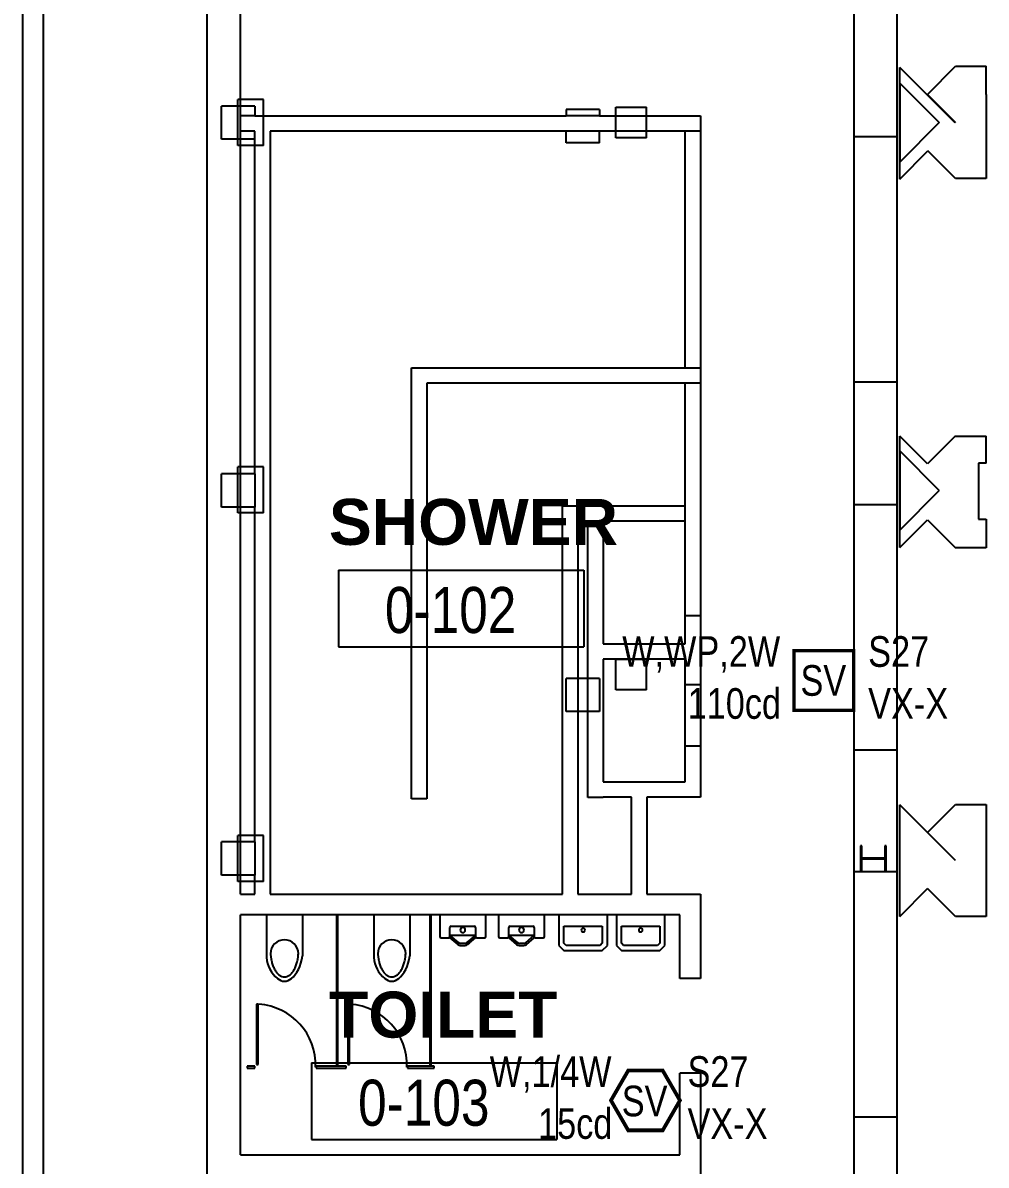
# Model space of a CAD drawing. Header units: inches. Extents: x 3516 to 15434, y -1454 to 5991.
# Drawn here: x 8913 to 9290, y 153.5 to 600.5 of the extents above; entities that cross this region are included whole.
import ezdxf
from ezdxf.enums import TextEntityAlignment as Align

# ---------------------------------------------------------------- set-up
doc = ezdxf.new("R2010")
doc.units = ezdxf.units.IN
doc.header["$LTSCALE"] = 0.25
doc.header["$MEASUREMENT"] = 0
doc.layers.add('BACKGROUND', color=8, linetype='Continuous')
doc.layers.add('SPEAKER STROBE', color=1, linetype='Continuous')
doc.styles.add('Arial', font='arial.ttf', dxfattribs={"width": 0.8})
doc.styles.add('Arial_B_1', font='arialbd.ttf', dxfattribs={"height": 0.09375})

# ---------------------------------------------------------------- blocks, each defined once
blk = doc.blocks.new('G4-S7VM')
at = {"layer": 'SPEAKER STROBE', "const_width": 1.46}
blk.add_lwpolyline([(13.83, 0.21), (7.08, 11.9), (-6.42, 11.9), (-13.17, 0.21), (-6.42, -11.49), (7.08, -11.49)], close=True, dxfattribs=at)
at = {"layer": 'SPEAKER STROBE', "style": 'Arial', "width": 0.8}
blk.add_text('SV', height=12, dxfattribs=at).set_placement((0, 0), align=Align.MIDDLE)
for tag, p in [('Speaker_Circuit', (16.8, 11.52)), ('Visual_Circuit', (16.8, -8.82))]:
    blk.add_attdef(tag, text='', height=12, dxfattribs=at).set_placement(p, align=Align.MIDDLE_LEFT)
for tag, p in [('W', (-12.95, 11.52)), ('CANDELA', (-12.62, -8.82)), ('1/2W', (-12.62, -29.16))]:
    blk.add_attdef(tag, text='', height=12, dxfattribs=at).set_placement(p, align=Align.MIDDLE_RIGHT)
blk = doc.blocks.new('WP 757-8A-RS70 WITH LKW-1')
at = {"layer": 'SPEAKER STROBE', "const_width": 1.3}
blk.add_lwpolyline([(-11.5, -11.68), (-11.5, 11.7), (11.89, 11.7), (11.89, -11.68)], close=True, dxfattribs=at)
at = {"layer": 'SPEAKER STROBE', "style": 'Arial', "width": 0.8}
blk.add_text('SV', height=12, dxfattribs=at).set_placement((0, 0), align=Align.MIDDLE)
for tag, p in [('Speaker_Circuit', (17.55, 11.32)), ('Visual_Circuit', (17.55, -9.02))]:
    blk.add_attdef(tag, text='', height=12, dxfattribs=at).set_placement(p, align=Align.MIDDLE_LEFT)
for tag, p in [('W-WP', (-16.88, 11.32)), ('110CD', (-16.56, -9.02)), ('2W', (-16.56, -29.36))]:
    blk.add_attdef(tag, text='', height=12, dxfattribs=at).set_placement(p, align=Align.MIDDLE_RIGHT)

msp = doc.modelspace()

# ---------------------------------------------------------------- linework, layer by layer
at = {"layer": 'BACKGROUND'}
for p, q in [((8985.17, -50.55), (8985.17, 1103.7)), ((8913.02, -102.8), (8913.02, 1023.84)), ((8921.02, 1023.84), (8921.02, -110.8)), ((8998.17, 564.04), (8998.17, 1010.2)), ((9255.17, 103.2), (9255.17, 889.59)), ((9238.17, 881.59), (9238.17, 101.45)), ((9256.17, 539.36), (9256.17, 583.01)), ((9277.86, 561.32), (9256.17, 583.01)), ((9266.99, 572.45), (9278.04, 583.5)), ((9278.04, 583.5), (9289.99, 583.5)), ((9289.99, 572.45), (9289.99, 583.5)), ((9256.17, 576.95), (9256.17, 545.95)), ((9256.17, 576.95), (9271.67, 561.45)), ((9277.99, 561.45), (9266.99, 572.45)), ((9289.99, 572.45), (9289.99, 550.54)), ((9003.77, 567.95), (8990.77, 567.95)), ((8990.77, 554.95), (8990.77, 567.95)), ((8997.17, 552.45), (8997.17, 570.45)), ((9007.17, 570.45), (8997.17, 570.45)), ((9003.77, 567.95), (9003.77, 564.04)), ((9007.17, 552.45), (9007.17, 570.45)), ((9003.77, 564.04), (8998.17, 564.04)), ((8998.17, 558.04), (8998.17, 564.04)), ((9003.77, 564.04), (9125.67, 564.04)), ((9138.67, 566.54), (9125.67, 566.54)), ((9125.67, 566.54), (9125.67, 564.04)), ((9138.67, 564.04), (9125.67, 564.04)), ((9138.67, 566.54), (9138.67, 564.04)), ((9138.67, 564.04), (9178.17, 564.04)), ((9145.02, 555.45), (9145.02, 567.45)), ((9145.02, 567.45), (9157.02, 567.45)), ((9157.02, 555.45), (9157.02, 567.45)), ((9178.17, 564.04), (9178.17, 297.45)), ((9271.67, 561.45), (9256.17, 545.95)), ((9277.99, 561.45), (9277.86, 561.32)), ((9003.77, 554.95), (8990.77, 554.95)), ((9003.77, 558.04), (8998.17, 558.04)), ((8998.17, 259.45), (8998.17, 558.04)), ((9003.77, 554.95), (9003.77, 558.04)), ((9003.77, 423.95), (9003.77, 554.95)), ((9125.67, 558.04), (9009.77, 558.04)), ((9009.77, 558.04), (9009.77, 259.45)), ((9125.67, 553.54), (9125.67, 558.04)), ((9138.67, 558.04), (9125.67, 558.04)), ((9178.17, 558.04), (9138.67, 558.04)), ((9138.67, 553.54), (9138.67, 558.04)), ((9157.02, 555.45), (9145.02, 555.45)), ((9172.17, 465.45), (9172.17, 558.04)), ((9238.17, 556.04), (9255.17, 556.04)), ((9007.17, 552.45), (8997.17, 552.45)), ((9138.67, 553.54), (9125.67, 553.54)), ((9256.17, 539.36), (9267.21, 550.4)), ((9277.99, 539.62), (9267.21, 550.4)), ((9289.99, 550.54), (9289.99, 539.62)), ((9289.99, 539.62), (9277.99, 539.62)), ((9065.17, 296.8), (9065.17, 465.45)), ((9065.17, 465.45), (9178.17, 465.45)), ((9071.17, 459.45), (9071.17, 296.8)), ((9178.17, 459.45), (9071.17, 459.45)), ((9172.17, 357.45), (9172.17, 459.45)), ((9238.17, 460.04), (9255.17, 460.04)), ((9256.17, 395.12), (9256.17, 438.78)), ((9267.03, 427.91), (9256.17, 438.78)), ((9277.9, 438.78), (9267.03, 427.91)), ((9277.9, 438.78), (9289.99, 438.78)), ((9289.99, 428.2), (9289.99, 438.78)), ((9256.17, 432.95), (9256.17, 401.95)), ((9256.17, 432.95), (9271.67, 417.45)), ((8997.17, 408.7), (8997.17, 426.7)), ((9007.17, 426.7), (8997.17, 426.7)), ((9007.17, 408.7), (9007.17, 426.7)), ((9289.99, 428.2), (9286.98, 428.2)), ((9286.98, 428.2), (9286.98, 406.2)), ((9003.77, 423.95), (8990.77, 423.95)), ((8990.77, 410.95), (8990.77, 423.95)), ((9003.77, 423.95), (9003.77, 410.95)), ((9256.17, 401.95), (9271.67, 417.45)), ((9124.17, 259.45), (9124.17, 411.45)), ((9124.17, 411.45), (9172.17, 411.45)), ((9238.17, 412.04), (9255.17, 412.04)), ((9003.77, 410.95), (8990.77, 410.95)), ((9007.17, 408.7), (8997.17, 408.7)), ((9003.77, 279.95), (9003.77, 410.95)), ((9130.17, 405.45), (9130.17, 259.45)), ((9134.17, 405.45), (9130.17, 405.45)), ((9134.17, 297.36), (9134.17, 405.45)), ((9172.17, 405.45), (9140.17, 405.45)), ((9140.17, 405.45), (9140.17, 357.45)), ((9256.17, 395.12), (9267.03, 405.99)), ((9267.03, 405.99), (9277.99, 395.03)), ((9286.98, 406.2), (9289.99, 406.2)), ((9289.99, 406.2), (9289.99, 395.03)), ((9289.99, 395.03), (9277.99, 395.03)), ((9036.5, 386.29), (9132.5, 386.29)), ((9036.5, 386.29), (9036.5, 356.29)), ((9132.5, 386.29), (9132.5, 356.29)), ((9178.17, 368.45), (9172.17, 368.45)), ((9036.5, 356.29), (9132.5, 356.29)), ((9140.17, 357.45), (9172.17, 357.45)), ((9140.17, 351.45), (9140.17, 303.45)), ((9172.17, 351.45), (9140.17, 351.45)), ((9145.02, 339.45), (9145.02, 351.45)), ((9145.02, 351.45), (9157.02, 351.45)), ((9157.02, 339.45), (9157.02, 351.45)), ((9172.17, 303.45), (9172.17, 351.45)), ((9138.67, 343.95), (9125.67, 343.95)), ((9125.67, 330.95), (9125.67, 343.95)), ((9138.67, 343.95), (9138.67, 330.95)), ((9178.17, 341.45), (9172.17, 341.45)), ((9157.02, 339.45), (9145.02, 339.45)), ((9138.67, 330.95), (9125.67, 330.95)), ((9178.17, 317.45), (9172.17, 317.45)), ((9238.17, 316.04), (9255.17, 316.04)), ((9140.17, 303.45), (9172.17, 303.45)), ((9071.17, 296.8), (9065.17, 296.8)), ((9140.17, 297.36), (9134.17, 297.36)), ((9151.17, 297.45), (9140.17, 297.45)), ((9140.17, 297.45), (9140.17, 297.36)), ((9151.17, 259.45), (9151.17, 297.45)), ((9178.17, 297.45), (9157.17, 297.45)), ((9157.17, 297.45), (9157.17, 259.45)), ((9256.17, 250.78), (9256.17, 294.43)), ((9277.95, 272.65), (9256.17, 294.43)), ((9267.03, 283.66), (9277.99, 294.62)), ((9277.99, 294.62), (9289.99, 294.62)), ((9289.99, 294.62), (9289.99, 250.78)), ((8997.17, 264.45), (8997.17, 282.45)), ((9007.17, 282.45), (8997.17, 282.45)), ((9007.17, 264.45), (9007.17, 282.45)), ((9277.99, 272.7), (9267.03, 283.66)), ((9003.77, 279.95), (8990.77, 279.95)), ((8990.77, 266.95), (8990.77, 279.95)), ((9003.77, 279.95), (9003.77, 266.95)), ((9240.84, 278.45), (9240.84, 268.45)), ((9241.4, 278.45), (9240.84, 278.45)), ((9241.4, 273.62), (9241.4, 278.45)), ((9250.84, 278.45), (9250.28, 278.45)), ((9250.28, 278.45), (9250.28, 273.62)), ((9250.84, 268.45), (9250.84, 278.45)), ((9250.28, 273.62), (9241.4, 273.62)), ((9241.4, 268.45), (9241.4, 273.28)), ((9241.4, 273.28), (9250.28, 273.28)), ((9250.28, 273.28), (9250.28, 268.45)), ((9277.99, 272.7), (9277.95, 272.65)), ((9238.17, 268.34), (9255.17, 268.34)), ((9240.84, 268.45), (9241.4, 268.45)), ((9250.28, 268.45), (9250.84, 268.45)), ((9003.77, 266.95), (8990.77, 266.95)), ((9007.17, 264.45), (8997.17, 264.45)), ((9003.77, 259.45), (9003.77, 266.95)), ((8998.17, 259.45), (9003.77, 259.45)), ((9009.77, 259.45), (9124.17, 259.45)), ((9130.17, 259.45), (9151.17, 259.45)), ((9157.17, 259.45), (9178.17, 259.45)), ((9178.17, 259.45), (9178.17, 226.45)), ((9256.17, 250.78), (9267.08, 261.69)), ((9277.99, 250.78), (9267.08, 261.69)), ((8998.17, 157.45), (8998.17, 251.45)), ((9170.17, 251.45), (8998.17, 251.45)), ((9022.41, 251.45), (9008.41, 251.45)), ((9008.41, 251.45), (9008.41, 234.77)), ((9022.41, 251.45), (9022.41, 235.43)), ((9036.27, 251.2), (9035.77, 251.2)), ((9035.77, 251.2), (9035.77, 192.7)), ((9036.27, 192.7), (9036.27, 251.2)), ((9064.41, 251.45), (9050.41, 251.45)), ((9050.41, 251.45), (9050.41, 234.77)), ((9064.41, 251.45), (9064.41, 235.43)), ((9072.77, 251.2), (9072.27, 251.2)), ((9072.27, 251.2), (9072.27, 192.7)), ((9072.77, 192.7), (9072.77, 251.2)), ((9094.17, 251.45), (9076.17, 251.45)), ((9076.17, 251.45), (9076.17, 242.95)), ((9094.17, 242.95), (9094.17, 251.45)), ((9117.17, 251.45), (9099.17, 251.45)), ((9099.17, 251.45), (9099.17, 242.95)), ((9117.17, 242.95), (9117.17, 251.45)), ((9122.77, 251.45), (9122.77, 239.45)), ((9141.77, 239.45), (9141.77, 251.45)), ((9145.27, 251.45), (9145.27, 239.45)), ((9164.27, 239.45), (9164.27, 251.45)), ((9170.17, 226.45), (9170.17, 251.45)), ((9289.99, 250.78), (9277.99, 250.78)), ((9080.17, 242.95), (9080.17, 246.45)), ((9080.67, 246.95), (9089.67, 246.95)), ((9090.17, 246.45), (9090.17, 242.95)), ((9103.17, 242.95), (9103.17, 246.45)), ((9103.67, 246.95), (9112.67, 246.95)), ((9113.17, 246.45), (9113.17, 242.95)), ((9124.77, 240.28), (9124.77, 246.95)), ((9124.77, 246.95), (9139.77, 246.95)), ((9139.77, 246.95), (9139.77, 240.28)), ((9147.27, 240.28), (9147.27, 246.95)), ((9147.27, 246.95), (9162.27, 246.95)), ((9162.27, 246.95), (9162.27, 240.28)), ((9076.67, 242.45), (9079.67, 242.45)), ((9083.66, 240.44), (9080.17, 243.44)), ((9080.17, 243.44), (9090.17, 243.44)), ((9080.17, 242.95), (9080.17, 242.45)), ((9080.17, 242.45), (9083.25, 239.81)), ((9090.17, 243.44), (9086.67, 240.44)), ((9087.09, 239.81), (9090.17, 242.45)), ((9090.17, 242.45), (9090.17, 242.95)), ((9090.67, 242.45), (9093.67, 242.45)), ((9099.67, 242.45), (9102.67, 242.45)), ((9106.66, 240.44), (9103.17, 243.44)), ((9103.17, 243.44), (9113.17, 243.44)), ((9103.17, 242.95), (9103.17, 242.45)), ((9103.17, 242.45), (9106.25, 239.81)), ((9113.17, 243.44), (9109.67, 240.44)), ((9110.09, 239.81), (9113.17, 242.45)), ((9113.17, 242.45), (9113.17, 242.95)), ((9113.67, 242.45), (9116.67, 242.45)), ((9083.25, 239.81), (9082.53, 240.42)), ((9083.04, 240.98), (9083.66, 240.44)), ((9084.22, 239.45), (9086.11, 239.45)), ((9086.02, 240.2), (9084.32, 240.2)), ((9086.67, 240.44), (9087.3, 240.98)), ((9087.8, 240.42), (9087.09, 239.81)), ((9106.25, 239.81), (9105.53, 240.42)), ((9106.04, 240.98), (9106.66, 240.44)), ((9107.22, 239.45), (9109.11, 239.45)), ((9109.02, 240.2), (9107.32, 240.2)), ((9109.67, 240.44), (9110.3, 240.98)), ((9110.8, 240.42), (9110.09, 239.81)), ((9122.77, 239.45), (9124.77, 237.45)), ((9125.59, 239.45), (9124.77, 240.28)), ((9124.77, 237.45), (9139.77, 237.45)), ((9138.94, 239.45), (9125.59, 239.45)), ((9139.77, 240.28), (9138.94, 239.45)), ((9139.77, 237.45), (9141.77, 239.45)), ((9145.27, 239.45), (9147.27, 237.45)), ((9148.09, 239.45), (9147.27, 240.28)), ((9147.27, 237.45), (9162.27, 237.45)), ((9161.44, 239.45), (9148.09, 239.45)), ((9162.27, 240.28), (9161.44, 239.45)), ((9162.27, 237.45), (9164.27, 239.45)), ((9178.17, 226.45), (9170.17, 226.45)), ((9005.14, 216.45), (9004.39, 216.45)), ((9004.39, 216.45), (9004.39, 192.83)), ((9005.14, 192.83), (9005.14, 216.45)), ((9040.89, 216.45), (9040.14, 216.45)), ((9040.14, 216.45), (9040.14, 192.83)), ((9040.89, 192.83), (9040.89, 216.45)), ((9004.39, 192.83), (9005.14, 192.83)), ((9026, 193.46), (9122, 193.46)), ((9026, 193.46), (9026, 163.46)), ((9035.77, 192.7), (9036.27, 192.7)), ((9040.14, 192.83), (9040.89, 192.83)), ((9072.27, 192.7), (9072.77, 192.7)), ((9122, 193.46), (9122, 163.46)), ((9003.77, 192.2), (9000.77, 192.2)), ((9000.77, 192.2), (9000.77, 191.45)), ((9000.77, 191.45), (9003.77, 191.45)), ((9003.77, 191.45), (9003.77, 192.2)), ((9039.52, 192.2), (9027.77, 192.2)), ((9027.77, 192.2), (9027.77, 191.45)), ((9027.77, 191.45), (9039.52, 191.45)), ((9039.52, 191.45), (9039.52, 192.2)), ((9074.02, 192.2), (9063.52, 192.2)), ((9063.52, 192.2), (9063.52, 191.45)), ((9063.52, 191.45), (9074.02, 191.45)), ((9074.02, 191.45), (9074.02, 192.2)), ((9170.17, 157.45), (9170.17, 189.45)), ((9178.17, 189.45), (9170.17, 189.45)), ((9178.17, 189.45), (9178.17, 149.45)), ((9238.17, 172.34), (9255.17, 172.34)), ((9026, 163.46), (9122, 163.46)), ((8998.17, 157.45), (9170.17, 157.45))]:
    msp.add_line(p, q, dxfattribs=at)
for centre, radius, start, end in [((9080.67, 246.45), 0.5, 90, 180), ((9085.17, 245.45), 1, 0, 180), ((9085.17, 245.45), 1, 0, 180), ((9089.67, 246.45), 0.5, 0, 90), ((9103.67, 246.45), 0.5, 90, 180), ((9108.17, 245.45), 1, 0, 180), ((9108.17, 245.45), 1, 0, 180), ((9112.67, 246.45), 0.5, 0, 90), ((9132.27, 245.45), 0.75, 0, 180), ((9132.27, 245.45), 0.75, 0, 180), ((9154.77, 245.45), 0.75, 0, 180), ((9154.77, 245.45), 0.75, 0, 180), ((9015.4, 236.2), 5.44, 90, 180), ((9015.4, 236.2), 5.44, 0, 90), ((9057.4, 236.2), 5.44, 90, 180), ((9057.4, 236.2), 5.44, 0, 90), ((9076.67, 242.95), 0.5, 180, 270), ((9079.67, 242.95), 0.5, 270, 0), ((9085.17, 245.45), 1, 180, 0), ((9085.17, 245.45), 1, 180, 0), ((9090.67, 242.95), 0.5, 180, 270), ((9093.67, 242.95), 0.5, 270, 0), ((9099.67, 242.95), 0.5, 180, 270), ((9102.67, 242.95), 0.5, 270, 0), ((9108.17, 245.45), 1, 180, 0), ((9108.17, 245.45), 1, 180, 0), ((9113.67, 242.95), 0.5, 180, 270), ((9116.67, 242.95), 0.5, 270, 0), ((9132.27, 245.45), 0.75, 180, 0), ((9132.27, 245.45), 0.75, 180, 0), ((9154.77, 245.45), 0.75, 180, 0), ((9154.77, 245.45), 0.75, 180, 0), ((9084.22, 240.95), 1.5, 229.3987, 270), ((9084.32, 241.2), 1, 229.3987, 270), ((9086.02, 241.2), 1, 270, 310.6013), ((9086.11, 240.95), 1.5, 270, 310.6013), ((9107.22, 240.95), 1.5, 229.3987, 270), ((9107.32, 241.2), 1, 229.3987, 270), ((9109.02, 241.2), 1, 270, 310.6013), ((9109.11, 240.95), 1.5, 270, 310.6013), ((9019.57, 235.33), 11.17, 182.8475, 232.0266), ((9061.57, 235.33), 11.17, 182.8475, 232.0266), ((9015.4, 229.4), 3.95, 226.8254, 313.1746), ((9015.4, 229.32), 2.22, 243.624, 296.376), ((9057.4, 229.4), 3.95, 226.8254, 313.1746), ((9057.4, 229.32), 2.22, 243.624, 296.376), ((9003.86, 192.73), 23.72, 357.8108, 86.4045), ((9039.61, 192.73), 23.72, 357.8108, 86.4045)]:
    msp.add_arc(centre, radius, start, end, dxfattribs=at)
for centre in [(9015.41, 238.78), (9057.41, 238.78)]:
    msp.add_ellipse(centre, major_axis=(0, 13.2), ratio=0.54827, start_param=3.521761, end_param=4.455874, dxfattribs=at)
for points in [[(9009.95, 236.2), (9009.99, 235.59), (9010.11, 234.36), (9010.48, 232.63), (9011.02, 231.05), (9011.7, 229.68), (9012.51, 228.56), (9013.42, 227.73), (9014.39, 227.22), (9015.06, 227.1), (9015.4, 227.1)], [(9015.4, 227.1), (9015.73, 227.1), (9016.4, 227.22), (9017.38, 227.73), (9018.28, 228.56), (9019.09, 229.68), (9019.77, 231.05), (9020.31, 232.63), (9020.68, 234.36), (9020.81, 235.59), (9020.84, 236.2)], [(9051.95, 236.2), (9051.99, 235.59), (9052.11, 234.36), (9052.48, 232.63), (9053.02, 231.05), (9053.7, 229.68), (9054.51, 228.56), (9055.42, 227.73), (9056.39, 227.22), (9057.06, 227.1), (9057.4, 227.1)], [(9057.4, 227.1), (9057.73, 227.1), (9058.4, 227.22), (9059.38, 227.73), (9060.28, 228.56), (9061.09, 229.68), (9061.77, 231.05), (9062.31, 232.63), (9062.68, 234.36), (9062.81, 235.59), (9062.84, 236.2)]]:
    msp.add_open_spline(points, degree=3, dxfattribs=at)

# ---------------------------------------------------------------- block references
at = {"layer": 'SPEAKER STROBE'}
ref = msp.add_blockref('WP 757-8A-RS70 WITH LKW-1', (9226.28, 343.15), dxfattribs=at)
ref.add_attrib('W-WP', 'W,WP,2W', dxfattribs={"height": 12, "style": 'Arial', "width": 0.8}).set_placement((9209.4, 354.47), align=Align.MIDDLE_RIGHT)
ref.add_attrib('Speaker_Circuit', 'S27', dxfattribs={"height": 12, "style": 'Arial', "width": 0.8}).set_placement((9243.83, 354.47), align=Align.MIDDLE_LEFT)
ref.add_attrib('Visual_Circuit', 'VX-X', dxfattribs={"height": 12, "style": 'Arial', "width": 0.8}).set_placement((9243.83, 334.13), align=Align.MIDDLE_LEFT)
ref.add_attrib('15/75CD', '110cd', dxfattribs={"height": 12, "style": 'Arial', "width": 0.8}).set_placement((9209.72, 334.13), align=Align.MIDDLE_RIGHT)
msp.add_blockref('G4-S7VM', (9156.34, 178.57), dxfattribs=at).add_auto_attribs({'W': 'W,1/4W', 'Speaker_Circuit': 'S27', 'Visual_Circuit': 'VX-X', 'CANDELA': '15cd'})

# ---------------------------------------------------------------- texts
at = {"layer": 'BACKGROUND', "char_height": 18, "attachment_point": 1}
for s, insert, width, style in [('SHOWER', (9032.79, 414.2), 124.8966, 'Arial_B_1'), ('0-102', (9054.7, 379.71), 70.3566, 'Arial'), ('TOILET', (9032.86, 221.37), 99.2628, 'Arial_B_1'), ('0-103', (9044.2, 186.88), 70.3566, 'Arial')]:
    msp.add_mtext(s, dxfattribs=dict(at, insert=insert, width=width, style=style))

doc.saveas('drawing.dxf')
